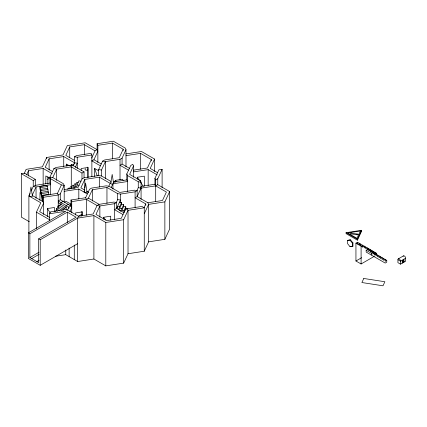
<?xml version="1.0" encoding="UTF-8"?>
<svg xmlns="http://www.w3.org/2000/svg" width="427" height="427" viewBox="0 0 427 427"><rect width="100%" height="100%" fill="white"/><g stroke="black" fill="none" stroke-linecap="round" stroke-linejoin="round"><path stroke-width="0.64" d="M29.863 233.756L67.306 212.144L76.107 217.226L38.665 238.842L38.665 262.626L29.863 257.545L29.863 233.756L28.321 232.864L28.321 258.436L40.213 265.306L77.655 243.689M58.221 207.874L58.221 195.006L57.464 193.378L61.381 184.939L64.199 185.371L64.199 201.891M67.306 222.713L67.306 212.144M39.908 200.29L39.999 192.417L41.056 194.023M403.899 262.189L403.953 259.189M29.495 195.913L30.952 186.989L32.409 195.913M84.124 191.931L85.576 183.012L87.033 191.931M110.726 183.343L112.184 174.424L113.641 183.343M24.275 173.357L26.138 169.348L42.385 166.834L46.74 157.451L62.988 154.942L67.338 145.559L85.208 142.794L97.105 149.663L97.858 151.286L93.94 159.73L91.778 160.979M26.559 174.942L28.518 170.72L43.138 168.457L52.153 173.661M28.892 232.72L28.892 195.913L29.981 193.564M31.336 190.634L33.242 186.53L33.242 180.584L21.35 173.72L21.35 217.129L29.282 221.704M75.296 167.4L77.255 163.178L74.442 162.746L63.74 156.565L49.116 158.828L45.198 167.267L52.521 171.499M47.717 179.682L48.838 177.269M64.077 189.599L78.066 187.432L81.984 178.993L84.044 177.803L84.044 171.857L73.337 165.676L70.524 165.238L55.905 167.501L53.845 168.692L49.927 177.136L49.927 183.082L50.68 184.704L36.049 186.978L33.242 186.53L35.318 185.35L49.927 183.082M36.428 228.589L36.428 212.155L40.784 202.777L28.892 195.913M50.68 194.616L50.68 178.758L49.927 177.136L52.74 177.568L56.658 169.124L71.277 166.866L81.984 173.042L84.044 171.857M125.997 166.872L125.997 149.69L125.244 148.068L113.352 141.204L97.105 143.718L97.105 149.663L95.045 150.848L84.338 144.673L69.718 146.931L65.801 155.375L74.362 160.317M70.813 165.687L71.352 164.528L73.465 164.854M49.511 221.026L49.511 213.762L50.386 211.888L65.005 209.625L67.818 210.063L78.525 216.243L93.145 213.98L97.062 205.536L99.123 204.346L113.747 202.083L116.56 202.521L116.56 208.467L114.5 209.657L122.949 214.535M72.926 166.018L74.442 162.746M55.361 256.269L65.758 254.663L77.655 261.527L93.897 259.013L105.795 265.882L123.665 263.117L128.02 253.739L144.262 251.225L148.617 241.842L148.617 204.378L147.865 202.756L137.158 196.575L137.158 190.629L134.345 190.191L119.725 192.454L109.018 186.273L106.206 185.841L91.586 188.099L89.526 189.289L85.608 197.733L70.983 199.996L70.983 205.942L68.923 207.132L58.221 200.952L60.282 199.761L60.282 193.815L64.199 185.371L63.442 183.749L52.74 177.568M67.765 189.305L68.304 188.142L69.889 188.387M69.339 189.006L70.412 186.684L71.998 186.93M70.909 188.707L72.526 185.227L74.106 185.473M74.858 188.158L74.858 186.375L76.748 182.313L78.328 182.559M74.858 186.375L76.972 186.7L76.972 184.918L78.856 180.856L80.965 181.181M67.525 210.148L68.923 207.132L68.923 208.451M91.688 158.086L95.045 150.848M69.777 211.787L71.736 207.565L70.983 205.942L60.282 199.761M108.725 186.359L110.123 183.343L99.422 177.162L84.797 179.425L80.879 187.869L84.824 190.143M111.057 181.502L101.482 175.977L98.664 175.54L98.664 169.594L102.581 161.15L104.642 159.96L119.266 157.702L123.184 149.258L112.477 143.077L97.858 145.34L97.105 143.718M78.525 216.243L77.655 218.117L77.655 261.527M70.983 199.996L71.736 201.619L86.361 199.356L88.421 198.165L92.339 189.727L106.958 187.464L117.665 193.644L120.478 194.077L135.097 191.819L137.158 190.629M101.482 175.977L101.482 170.026L105.4 161.587L120.019 159.324L122.079 158.134L125.997 149.69M111.26 187.4L112.936 183.781L127.561 181.518L126.803 179.895L126.803 173.944L130.726 165.505L132.781 164.315L133.539 165.938L133.539 177.173M116.267 202.606L117.665 199.59L117.665 193.644M133.539 165.938L129.621 174.381L140.323 180.562L141.075 182.185L141.075 199.366M119.688 208.387L121.572 204.325L123.686 204.65L121.796 208.712L119.688 208.387L119.688 206.599L121.572 202.537L119.464 202.211M123.686 206.433L125.794 206.759L123.91 210.821L121.796 210.495L123.686 206.433L123.686 204.65M125.794 206.759L125.794 208.547L123.91 212.609L123.91 210.821M136.864 190.714L138.263 187.699L138.263 181.753L127.561 175.572L126.803 173.944M125.997 155.642L140.622 153.378L151.323 159.559L147.406 167.998L133.421 170.165M123.665 263.117L123.665 219.708L128.02 210.324L127.262 208.702L125.202 209.892L121.284 218.33L106.665 220.594L95.958 214.413L99.875 205.974L114.5 203.711L116.56 202.521M125.896 153.912L141.492 151.5L154.574 159.052L150.219 168.435L157.584 172.684M147.865 202.756L162.484 200.493L166.402 192.049L155.7 185.873L154.948 184.245L154.948 178.299L158.865 169.855L162.111 169.354L162.111 187.789M144.123 207.559L145.804 203.946L135.097 197.765L137.158 196.575L141.075 188.131L140.574 187.047M148.617 241.842L164.865 239.328L169.652 229.011L169.652 191.547L157.76 184.683L157.76 178.737L162.111 169.354M144.262 213.762L148.617 204.378L164.865 201.864L169.652 191.547M357.42 240.171L357.42 239.248L361.578 230.281L346.057 232.683L346.057 233.612L357.42 240.171L361.578 231.21L361.578 230.281M74.442 164.064L74.442 156.8L76.502 155.609L91.127 153.346L91.88 154.969L91.88 176.778M60.282 193.815L58.221 195.006L43.597 197.263L42.844 195.641L57.464 193.378M129.402 168.307L122.079 164.08L120.019 165.27L128.468 170.149M63.057 201.363L60.997 202.553L60.997 204.336L57.907 206.124L57.907 207.906L61.91 210.217M64.6 202.259L66.148 201.363L71.298 204.336L69.75 205.232M54.816 211.472L56.364 210.58L56.364 208.798L57.907 207.906M68.208 204.336L66.148 205.526L66.148 209.881M57.907 206.124L63.057 209.097L66.148 207.314L58.221 202.734M28.321 232.864L65.758 211.253L49.511 213.762M78.6 216.179L81.973 214.231M38.665 238.842L40.213 239.734L77.655 218.117L93.897 215.603L105.795 222.472L123.665 219.708M155.7 201.731L155.7 179.922L157.76 178.737M29.863 257.545L39.081 252.224M157.76 184.683L155.7 185.873L141.075 188.131L138.263 187.699M31.689 258.602L39.177 254.278M36.839 261.575L39.145 260.24M347.557 240.39L350.503 239.873L352.937 242.899L352.937 246.139L352.419 246.438L349.991 246.657L347.557 243.63L347.557 240.39L350.503 239.873M352.419 246.438L352.419 243.198L352.937 242.899M374.255 256.371L361.093 263.971L355.942 260.998L355.942 243.155L357.49 242.264L376.545 253.264L376.545 254.455M349.991 246.657L352.937 246.139M355.942 243.155L362.64 247.019L364.183 246.128L364.183 247.916L365.731 247.025L365.731 248.808L367.273 247.916L367.273 249.699L368.821 248.808L368.821 250.59M366.169 250.275L367.711 249.384L386.766 260.385L386.766 262.173L385.223 263.064L366.169 252.063L366.169 250.275L371.314 253.248L372.862 252.357L372.862 254.14L374.404 253.248L374.404 255.036L375.952 254.14L375.952 255.928L377.495 255.036L377.495 256.819L379.043 255.928L379.043 257.711L380.585 256.819L380.585 258.602L382.133 257.711L382.133 259.493L383.676 258.602L383.676 260.385L385.223 259.493L385.223 261.276L386.766 260.385M369.334 250.291L370.364 249.699L370.364 251.482M370.876 251.183L371.906 250.59L371.906 252.373L373.454 251.482L373.454 253.264M355.942 260.998L361.664 257.695M373.967 252.971L374.997 252.373L374.997 253.563M374.997 254.156L376.545 253.264M398.3 258.858L403.451 255.885M403.12 256.36A1.82 1.051 60 0 1 404.529 256.088A1.82 1.051 60 0 1 405.65 258.207L400.499 261.18L397.927 259.691A1.82 1.051 60 0 1 399.213 258.949A1.82 1.051 60 0 1 400.499 261.18L400.499 264.153L397.927 262.669L397.927 259.691M402.25 260.94L403.28 260.342L403.28 260.817L402.25 261.415M403.921 261.073L402.891 261.666L402.891 262.199L403.921 261.607M400.499 264.153L405.65 261.18L405.65 258.207M33.242 180.584L35.318 179.404L35.318 185.35M74.442 156.8L77.255 157.232L91.88 154.969M21.35 173.72L24.601 173.213L35.318 179.404M84.044 177.803L98.664 175.54M133.539 171.884L148.158 169.626L157.173 174.83M42.396 201.683L39.85 188.174L39.85 186.385L46.885 185.302C47.979 188.483 48.043 191.894 48.956 195.118M39.85 186.385L40.416 187.608L47.45 186.519M40.416 187.608L40.416 189.391L47.45 188.302M40.416 189.391L40.981 190.607L48.016 189.519M115.552 181.518L115.552 180.327L122.586 179.239L123.152 180.456M137.329 179.228L137.329 177.248L144.363 176.159L144.363 186.071M40.981 190.607L40.981 192.396L48.016 191.307M113.449 181.961L126.803 179.895M40.981 192.396L41.547 193.612L48.582 192.524M64.199 191.317L78.819 189.06L87.268 193.938M41.547 193.612L41.547 195.395L48.582 194.306M140.958 186.412L154.948 184.245M47.392 216.5L47.392 208.573L54.426 207.485L54.426 211.45M127.262 208.702L141.887 206.438L144.262 207.81L144.262 251.225M144.262 207.81L128.02 210.324L128.02 253.739M103.67 219.259L103.67 217.279L110.705 216.19L110.705 220.156M102.581 161.15L105.4 161.587L105.4 178.764M98.664 169.594L101.482 170.026M53.845 168.692L56.658 169.124L56.658 180.359M138.263 181.753L141.075 182.185M76.219 184.016L74.634 183.77L72.75 187.832L74.335 188.077M76.972 184.918L79.08 185.243M117.665 199.59L120.478 200.028L116.56 208.467L123.883 212.694M119.688 206.599L117.58 206.273L117.58 208.061L120.82 211.301M125.794 208.547L127.903 208.872M346.057 232.683L357.42 239.248M93.94 159.73L101.263 163.957M91.88 160.915L100.329 165.799M94.655 176.399L94.655 168.468L98.664 170.779M66.516 166.098L66.516 164.112L69.377 165.767M87.076 191.445L88.768 192.422M88.421 198.165L99.123 204.346M50.391 178.593L45.817 175.951L45.817 183.877M50.68 178.758L61.381 184.939M85.608 197.733L86.361 199.356L97.062 205.536L99.875 205.974L99.875 217.204M59.449 205.232L64.6 208.205M56.364 208.798L59.796 210.778M49.82 217.508L39.679 211.653L43.597 203.215L42.844 201.587L32.137 195.406L36.049 186.978L36.049 198.213M56.364 210.58L57.506 211.242M36.428 212.155L49.511 219.713M349.991 240.171L352.419 243.198M137.329 177.248L139.442 180.488M140.846 182.649L143.312 186.428M103.67 217.279L105.432 219.98M47.392 208.573L50.205 212.897M154.948 178.299L155.7 179.922M115.552 180.327L116.117 181.544M115.552 182.11L114.986 180.893L114.986 182.083M114.42 181.459L114.794 182.27M70.524 165.238L71.277 166.866L71.277 187.346M41.547 195.395L42.113 196.612L42.679 201.4M94.655 168.468L97.233 175.903M66.516 164.112L67.162 165.975M402.25 260.171L402.25 263.144M371.314 253.248L371.314 255.036M362.64 247.019L362.64 245.237L361.093 246.128L361.093 263.971M360.58 245.835L360.58 244.047L359.032 244.943L359.032 243.155M357.49 242.264L357.49 244.047M164.865 201.864L164.865 239.328M154.574 159.052L154.574 171.542M151.323 159.559L151.323 160.878M148.158 169.626L148.158 185.483M145.804 203.946L145.804 205.264M140.622 153.378L140.622 169.236M140.323 180.562L140.323 181.881M135.097 191.819L135.097 207.677M127.561 175.572L127.561 191.429M123.184 149.258L123.184 150.582M122.079 158.134L122.079 164.08M121.796 208.712L121.796 210.495M121.572 202.537L121.572 204.325M120.478 194.077L120.478 202.67M120.019 159.324L120.019 179.81M114.5 203.711L114.5 219.569M112.936 183.781L112.936 189.065M112.477 143.077L112.477 158.935M106.958 187.464L106.958 203.321M105.795 222.472L105.795 265.882M99.422 177.162L99.422 187.074M97.858 145.34L97.858 162.522M93.897 215.603L93.897 259.013M92.339 189.727L92.339 200.957M88.224 177.344L88.224 167.432L81.189 168.521L81.189 170.501M87.466 167.128L87.466 177.701M86.361 199.356L86.361 215.213M84.797 179.425L84.797 188.013M84.338 144.673L84.338 154.585M82.566 215.8L82.566 211.84L75.531 212.924L75.531 214.909M81.984 173.042L81.984 178.993M81.813 211.536L81.813 216.158M78.819 189.06L78.819 198.966M77.255 157.232L77.255 168.468M74.282 245.045L74.282 259.584M71.736 201.619L71.736 212.854M71.352 164.528L71.352 165.719M69.718 146.931L69.718 157.504M69.131 248.018L69.131 256.606M65.758 250.035L65.758 254.663M63.74 156.565L63.74 166.477M63.057 209.097L63.057 210.287M49.116 158.828L49.116 170.058M47.877 176.741L47.877 184.01M46.74 157.451L46.74 158.769M43.597 197.263L43.597 214.445M43.138 168.457L43.138 184.315M42.844 195.641L42.844 201.587M40.213 239.734L40.213 265.306M28.518 170.72L28.518 176.004M87.77 169.802A1.457 0.843 0 0 1 85.624 170.047A1.457 0.843 0 0 1 85.48 168.788M113.443 182.921A1.457 0.843 0 0 1 112.376 184.176A1.457 0.843 0 0 1 110.774 183.124M110.924 182.921A1.457 0.843 0 0 1 111.153 182.751M86.841 191.509A1.457 0.843 0 0 1 85.576 192.769A1.457 0.843 0 0 1 84.316 191.509M32.212 195.491A1.457 0.843 0 0 1 30.952 196.751A1.457 0.843 0 0 1 29.687 195.491M350.914 232.987L350.508 233.873L356.113 234.572L356.401 233.948L350.914 232.987M356.929 233.98L356.604 234.679L357.821 234.871L358.146 234.167L356.929 233.98M360.372 230.98L356.977 238.293L347.701 232.939L360.372 230.98M363.772 278.473L361.888 282.535L382.992 285.796L384.876 281.735L363.772 278.473"/></g></svg>
